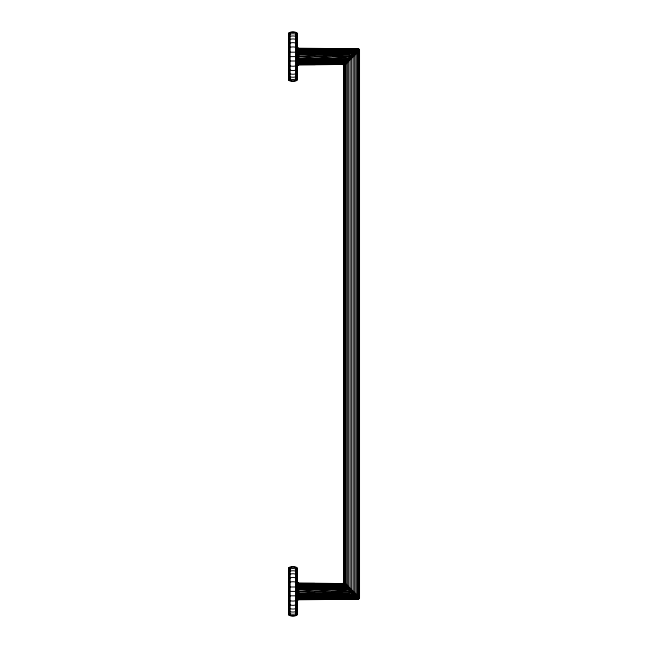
<?xml version="1.0" encoding="UTF-8"?>
<svg xmlns="http://www.w3.org/2000/svg" width="648" height="648" viewBox="0 0 648 648"><rect width="100%" height="100%" fill="white"/><g stroke="black" fill="none" stroke-linecap="round" stroke-linejoin="round"><path stroke-width="0.97" d="M297.375 600.672L297.626 599.4L298.712 598.882L357.404 598.614L358.636 597.983L358.927 597.083L358.927 50.917L358.636 50.018L357.404 49.386L298.712 49.118L297.375 47.863M297.375 65.877L297.626 64.606L298.712 64.087L342.897 63.82L344.137 64.444L344.428 65.343L344.428 582.657L344.137 583.556L342.897 584.18L298.712 583.913L297.375 582.657M297.375 600.858L297.926 599.765L297.926 593.033L297.926 583.03L297.375 581.936M297.375 66.064L297.926 64.97L297.926 58.231L297.926 48.236L297.375 47.142M288.473 34.028C288.887 31.064 296.954 31.064 297.375 34.028L297.375 79.178C296.954 82.142 288.887 82.142 288.473 79.178M288.473 568.822C288.887 565.858 296.954 565.858 297.375 568.822L297.375 613.972C296.954 616.937 288.887 616.937 288.473 613.972M297.926 583.03L342.33 583.581L343.213 583.297L343.837 582.09L343.837 65.91L343.213 64.703L342.33 64.419L297.926 64.97M297.926 599.765L358.028 599.214L358.911 598.922L359.527 597.699L359.527 50.301L358.911 49.078L358.028 48.786L297.926 48.236M288.473 34.465C288.927 31.541 296.922 31.541 297.375 34.465M297.375 78.74C296.922 81.664 288.927 81.664 288.473 78.74M288.473 569.26C288.927 566.336 296.922 566.336 297.375 569.26M297.375 613.535C296.922 616.459 288.927 616.459 288.473 613.535M288.473 35.745C289.032 32.959 296.816 32.959 297.375 35.745M297.375 77.452C296.816 80.247 289.032 80.247 288.473 77.452M288.473 570.548C289.032 567.753 296.816 567.753 297.375 570.548M297.375 612.255C296.816 615.041 289.032 615.041 288.473 612.255M288.473 37.835C289.219 35.267 296.622 35.267 297.375 37.835M297.375 64.468L298.712 63.342L343.594 63.099L344.858 63.739L345.157 64.646L345.157 583.354L344.858 584.261L343.594 584.901L298.712 584.658L297.375 583.532M297.375 75.371C296.622 77.938 289.219 77.938 288.473 75.371M288.473 572.63C289.219 570.062 296.622 570.062 297.375 572.63M297.375 599.262L298.712 598.136L356.651 597.893L357.907 597.245L358.206 596.338L358.206 51.662L357.566 50.406L356.651 50.107L298.712 49.864L297.375 48.738M297.375 610.165C296.622 612.733 289.219 612.733 288.473 610.165M288.473 40.638C289.721 38.321 296.128 38.321 297.375 40.638M297.375 63.293L298.712 62.33L344.534 62.127L345.829 62.775L346.129 63.715L346.129 584.285L345.829 585.225L344.534 585.873L298.712 585.67L297.375 584.707M297.375 72.56C296.128 74.876 289.721 74.876 288.473 72.56M288.473 575.44C289.721 573.124 296.128 573.124 297.375 575.44M297.375 598.088L298.712 597.124L355.639 596.921L356.927 596.265L357.226 595.326L357.226 52.674L356.927 51.735L355.639 51.079L298.712 50.876L297.375 49.912M297.375 607.362C296.128 609.679 289.721 609.679 288.473 607.362M297.375 61.86L298.712 61.106L345.692 60.944L347.012 61.609L347.32 62.564L347.32 585.436L346.648 586.748L345.692 587.056L298.712 586.894L297.375 586.14M297.375 596.654L298.712 595.901L354.416 595.739L355.371 595.423L356.036 594.111L356.036 53.889L355.371 52.577L354.416 52.261L298.712 52.099L297.375 51.346M288.473 44.064C290.32 42.112 295.529 42.112 297.375 44.064M297.375 69.142C295.529 71.094 290.32 71.094 288.473 69.142M288.473 578.858C290.32 576.906 295.529 576.906 297.375 578.858M297.375 603.936C295.529 605.888 290.32 605.888 288.473 603.936M288.473 47.968C290.75 46.559 295.091 46.559 297.375 47.968M297.375 60.224L298.712 59.705L347.012 59.592L348.357 60.272L348.681 61.252L348.681 586.748L347.992 588.092L347.012 588.408L298.712 588.295L297.375 587.777M297.375 65.237C295.091 66.639 290.75 66.639 288.473 65.237M288.473 582.763C290.75 581.361 295.091 581.361 297.375 582.763M297.375 595.018L298.712 594.5L353.022 594.386L354.367 593.706L354.683 592.726L354.683 55.274L353.994 53.93L353.022 53.614L298.712 53.501L297.375 52.982M297.375 600.032C295.091 601.441 290.75 601.441 288.473 600.032M297.44 65.472L298.712 64.549L342.476 64.265L343.699 64.881L343.983 65.764L343.983 582.236L343.359 583.451L342.476 583.735L298.712 583.451L297.375 582.123M297.44 600.267L298.712 599.343L357.866 599.06L358.757 598.768L359.373 597.545L359.373 50.455L358.757 49.232L357.866 48.94L298.712 48.657L297.375 47.328M288.473 52.196L297.375 52.196M297.375 58.45L348.462 58.126L349.458 58.45L350.147 59.802L350.147 588.198L349.831 589.178L348.462 589.874L297.375 589.55M297.375 61.009L288.473 61.009M288.473 586.991L297.375 586.991M297.375 593.244L351.524 592.92L352.893 592.231L353.209 591.243L353.209 56.757L352.893 55.768L351.524 55.08L297.375 54.756M297.375 595.804L288.473 595.804M342.33 64.419L358.028 48.786M359.527 50.301L343.837 65.91M342.792 64.492L358.49 48.867M359.454 49.831L343.764 65.448M343.213 64.703L358.911 49.078M359.243 49.41L343.545 65.027M344.849 587.056L298.712 591.397L332.035 594.427L350.455 592.92M346.145 588.408L314.701 591.397L332.035 592.944L348.997 591.397M332.035 591.397L347.539 589.874M298.712 589.818L343.724 585.865M298.712 55.023L333.121 52.205L351.888 53.606M298.712 588.295L342.792 584.893L341.536 583.573L298.712 584.658M298.712 53.501L333.121 51.006L353.176 52.253M298.712 586.894L342.104 584.172M298.712 52.099L333.121 50.026L354.31 51.071M351.848 594.394L332.035 595.795L298.712 592.977M298.712 585.67L341.682 583.726M353.144 595.747L332.035 596.994L298.712 594.5M298.712 50.876L333.121 49.297L355.234 50.099M298.712 595.901L332.035 597.983L354.27 596.93M298.712 49.864L333.121 48.843L355.93 49.378M355.201 597.902L332.035 598.712L298.712 597.124M298.712 583.913L332.035 583.484L332.035 586.999M298.712 49.118L333.121 48.689L333.121 50.026M355.89 598.622L332.035 599.165L298.712 598.136M298.712 48.657L315.244 48.592M298.712 583.451L314.701 583.386M288.473 56.603L349.985 56.603L351.354 57.299L351.678 58.288L351.678 589.712L350.981 591.073L349.985 591.397L288.473 591.397M298.712 64.549L315.244 64.614M298.712 599.343L314.701 599.408M298.712 64.087L333.121 64.517L333.121 60.993L298.712 58.182M298.712 598.882L332.035 599.311L332.035 597.983M298.712 63.342L341.569 64.427L342.824 63.107L298.712 59.705M341.715 64.273L298.712 62.33M298.712 61.106L342.136 63.828M350.487 55.08L333.121 53.573L298.712 56.603L344.882 60.944M349.029 56.603L333.121 55.056L315.244 56.603L346.178 59.592M333.121 56.603L347.579 58.126M333.121 60.993L343.756 62.135M343.837 582.09L359.527 597.699M358.028 599.214L342.33 583.581M343.764 582.552L359.454 598.169M358.49 599.133L342.792 583.508M343.545 582.973L359.243 598.59M358.911 598.922L343.213 583.297M298.712 48.495L298.712 64.703M298.712 583.297L298.712 599.505M298.299 48.43L298.299 64.776M298.299 583.224L298.299 599.57M297.626 47.936L297.626 65.27M297.626 582.73L297.626 600.064M297.294 33.526L297.294 79.68M297.294 568.32L297.294 614.474M297.059 33.072L297.059 80.133M297.059 567.867L297.059 614.928M296.703 32.708L296.703 80.49M296.703 567.51L296.703 615.292M296.249 32.481L296.249 80.725M296.249 567.275L296.249 615.519M295.747 32.4L295.747 80.806M295.747 567.194L295.747 615.6M290.093 32.4L290.093 80.806M290.093 567.194L290.093 615.6M289.591 32.481L289.591 80.725M289.591 567.275L289.591 615.519M289.146 32.708L289.146 80.49M289.146 567.51L289.146 615.292M288.781 33.072L288.781 80.133M288.781 567.867L288.781 614.928M288.554 33.526L288.554 79.68M288.554 568.32L288.554 614.474"/></g></svg>
